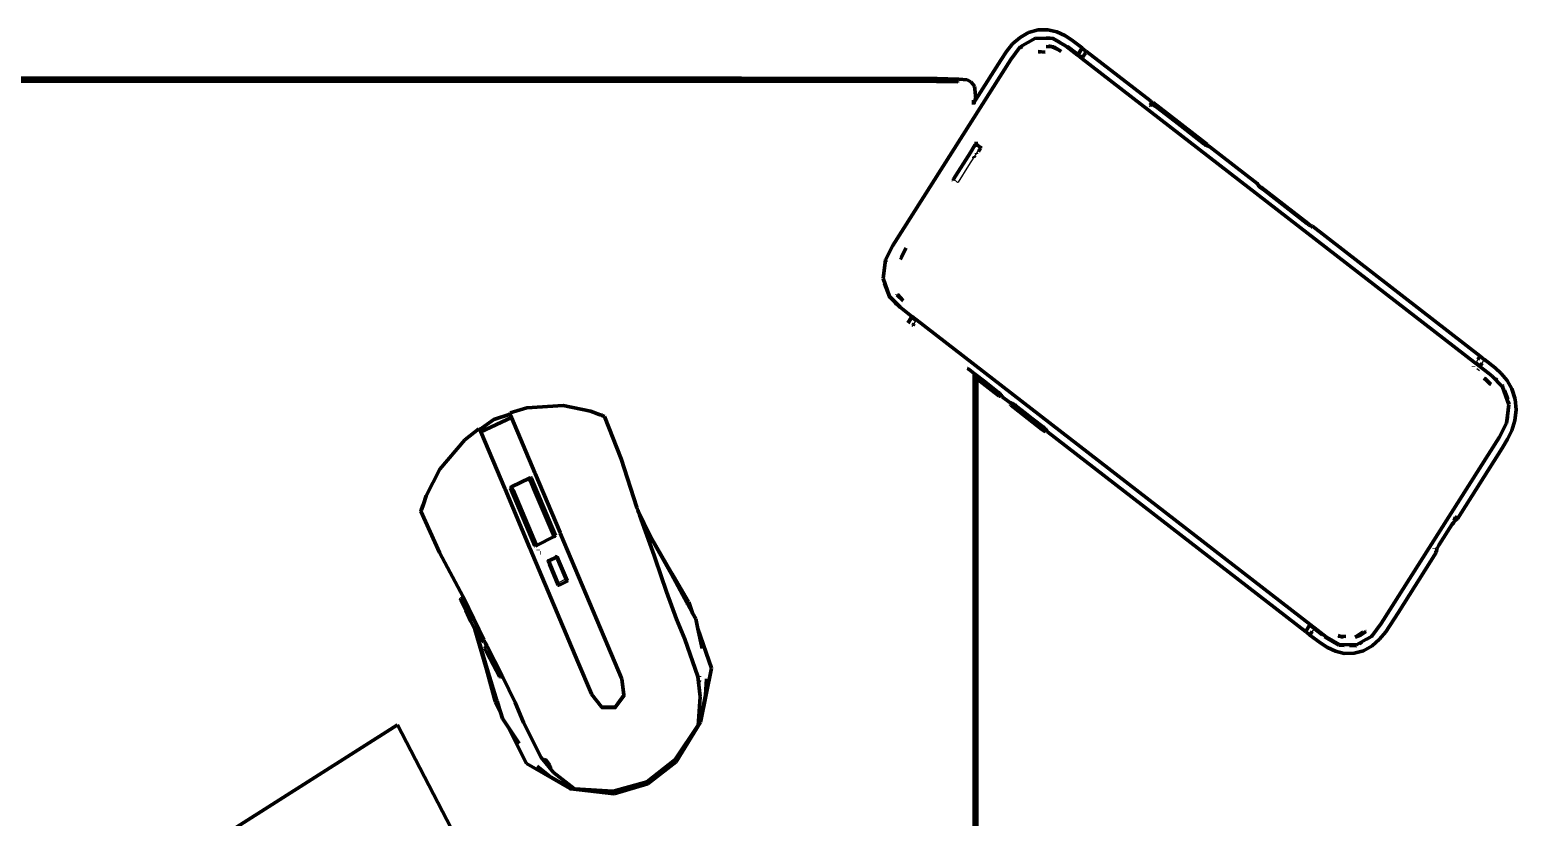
# Model space of a CAD drawing. Header units: millimetres. Extents: x 4307 to 31003, y 2809 to 20009.
# Drawn here: x 15437.6 to 15752.7, y 8687.3 to 8854.4 of the extents above; entities that cross this region are included whole.
import ezdxf

# ---------------------------------------------------------------- set-up
doc = ezdxf.new("R2010")
doc.units = ezdxf.units.MM
doc.layers.add('ProfileEdges', color=7, linetype='Continuous')

msp = doc.modelspace()

# ---------------------------------------------------------------- linework, layer by layer
for p, q in [((15651.43, 8849.52), (15651.86, 8849.47)), ((15675.36, 8838.84), (15675.4, 8838.79)), ((15675.41, 8838.75), (15675.58, 8838.55)), ((15678.03, 8837.04), (15675.52, 8838.98)), ((15681.73, 8834.17), (15686.37, 8830.58)), ((15633.35, 8822.72), (15637.73, 8829.65)), ((15637.73, 8829.69), (15637.86, 8829.85)), ((15637.86, 8829.9), (15637.93, 8829.96)), ((15638.01, 8829.88), (15638.25, 8829.69)), ((15638.25, 8829.69), (15638.36, 8829.61)), ((15687.16, 8829.96), (15687.33, 8829.83)), ((15637.74, 8827.36), (15636.62, 8825.58)), ((15637.87, 8827.56), (15637.74, 8827.36)), ((15638.26, 8828.19), (15637.87, 8827.56)), ((15638.86, 8829.13), (15638.26, 8828.19)), ((15638.86, 8829.22), (15638.86, 8829.13)), ((15636.62, 8825.58), (15634.37, 8822.04)), ((15633.4, 8822.7), (15633.35, 8822.72)), ((15633.46, 8822.67), (15633.4, 8822.7)), ((15633.46, 8822.67), (15634.29, 8822.01)), ((15634.37, 8822.04), (15634.29, 8822.01)), ((15622.3, 8806.19), (15623.32, 8808.13)), ((15622.27, 8806.06), (15622.3, 8806.19)), ((15624.68, 8791.48), (15624.79, 8791.66)), ((15625.08, 8792.11), (15625.46, 8792.72)), ((15745.04, 8785.18), (15745, 8785.12)), ((15744.56, 8784.42), (15744.17, 8783.82)), ((15745.5, 8783.7), (15745.78, 8784.15)), ((15637.81, 8780.9), (15637.78, 8780.91)), ((15637.94, 8780.79), (15637.81, 8780.9)), ((15638.05, 8780.7), (15637.94, 8780.79)), ((15638.36, 8780.47), (15638.15, 8780.63)), ((15639.58, 8779.52), (15638.36, 8780.47)), ((15639.58, 8779.52), (15643.28, 8776.65)), ((15539.47, 8773.05), (15539.45, 8773.13)), ((15563.2, 8716.81), (15539.49, 8773.06)), ((15550.72, 8774.65), (15556.48, 8773.45)), ((15558.05, 8772.85), (15556.48, 8773.45)), ((15559.15, 8772.45), (15558.05, 8772.85)), ((15645.48, 8774.95), (15646.45, 8774.2)), ((15645.69, 8775.29), (15645.64, 8775.29)), ((15645.77, 8775.24), (15645.69, 8775.29)), ((15645.97, 8775.15), (15646.1, 8775.11)), ((15532.82, 8769.71), (15532.87, 8769.64)), ((15553.67, 8720.23), (15532.84, 8769.63)), ((15559.21, 8772.41), (15559.15, 8772.45)), ((15559.36, 8772.35), (15559.21, 8772.41)), ((15562.89, 8763.44), (15559.36, 8772.35)), ((15649.21, 8772.07), (15652.91, 8769.2)), ((15653.1, 8769.57), (15652.87, 8769.88)), ((15524.52, 8761.13), (15521.65, 8755.49)), ((15539.51, 8757.4), (15539.46, 8757.26)), ((15539.7, 8757.54), (15539.51, 8757.4)), ((15539.51, 8757.4), (15539.54, 8757.33)), ((15543.46, 8759.4), (15539.7, 8757.54)), ((15543.7, 8759.47), (15543.46, 8759.4)), ((15543.84, 8759.42), (15543.7, 8759.47)), ((15521.06, 8753.77), (15521.65, 8755.49)), ((15520.56, 8752.34), (15520.6, 8752.53)), ((15520.56, 8752.34), (15521.36, 8750.54)), ((15521.36, 8750.54), (15521.67, 8749.88)), ((15566.67, 8752.04), (15569.23, 8746.83)), ((15521.67, 8749.88), (15524.47, 8743.62)), ((15568.29, 8748.29), (15567.23, 8750.48)), ((15544.77, 8744.84), (15544.68, 8744.88)), ((15548.75, 8746.84), (15548.6, 8746.76)), ((15548.98, 8746.96), (15548.75, 8746.84)), ((15548.96, 8747.01), (15548.98, 8746.96)), ((15529.48, 8734.11), (15524.47, 8743.62)), ((15547.55, 8741.78), (15547.57, 8741.73)), ((15547.73, 8741.61), (15549.23, 8742.4)), ((15547.92, 8741.15), (15547.73, 8741.61)), ((15549.65, 8737.06), (15547.92, 8741.15)), ((15549.23, 8742.4), (15549.41, 8742.02)), ((15549.27, 8742.6), (15549.25, 8742.65)), ((15549.43, 8741.93), (15549.41, 8742.02)), ((15551.17, 8737.84), (15549.43, 8741.93)), ((15573.81, 8738.77), (15573.68, 8738.97)), ((15549.65, 8737.06), (15549.68, 8736.98)), ((15549.68, 8737.05), (15549.65, 8737.06)), ((15551.17, 8737.84), (15549.68, 8737.05)), ((15549.72, 8736.88), (15549.8, 8736.7)), ((15549.76, 8736.53), (15549.74, 8736.57)), ((15549.8, 8736.7), (15551.31, 8737.46)), ((15551.32, 8737.49), (15551.17, 8737.84)), ((15551.31, 8737.46), (15551.32, 8737.49)), ((15551.51, 8737.55), (15551.44, 8737.45)), ((15551.44, 8737.45), (15551.46, 8737.41)), ((15528.95, 8733.61), (15529.53, 8733.92)), ((15528.97, 8733.58), (15529.53, 8733.92)), ((15528.97, 8733.58), (15529.01, 8733.49)), ((15529.01, 8733.49), (15530.07, 8731.32)), ((15529.53, 8733.92), (15529.56, 8733.93)), ((15529.53, 8733.92), (15529.58, 8733.9)), ((15577.16, 8732.96), (15576.89, 8732.86)), ((15576.91, 8732.83), (15577.16, 8732.96)), ((15577.16, 8732.96), (15576.92, 8732.8)), ((15577.2, 8732.97), (15577.16, 8732.96)), ((15577.23, 8732.95), (15577.16, 8732.96)), ((15577.29, 8732.98), (15577.23, 8732.95)), ((15531.14, 8729.08), (15530.07, 8731.32)), ((15531.14, 8729.08), (15531.21, 8728.95)), ((15531.21, 8728.95), (15531.24, 8728.88)), ((15531.24, 8728.88), (15531.72, 8727.9)), ((15531.37, 8729.04), (15531.31, 8729.21)), ((15531.42, 8729.48), (15531.55, 8729.13)), ((15531.84, 8727.54), (15531.93, 8727.46)), ((15531.93, 8727.46), (15531.98, 8727.29)), ((15531.98, 8727.29), (15532.22, 8726.86)), ((15532.35, 8726.59), (15532.23, 8726.83)), ((15532.37, 8726.53), (15532.35, 8726.59)), ((15532.37, 8726.53), (15533.3, 8724.67)), ((15709.84, 8727.37), (15709.45, 8726.76)), ((15533.87, 8724.96), (15533.3, 8724.67)), ((15533.3, 8724.67), (15533.32, 8724.63)), ((15533.89, 8724.92), (15533.32, 8724.63)), ((15534.53, 8723.64), (15534.09, 8723.24)), ((15534.09, 8723.24), (15534.59, 8722.25)), ((15534.53, 8723.64), (15534.86, 8722.39)), ((15534.59, 8722.25), (15535.51, 8720.52)), ((15534.51, 8719.2), (15534.61, 8718.86)), ((15535.51, 8720.52), (15536.41, 8718.83)), ((15536.11, 8719.61), (15535.7, 8720.88)), ((15556.13, 8714.45), (15553.67, 8720.23)), ((15534.47, 8718.75), (15534.53, 8718.51)), ((15536.43, 8718.79), (15536.41, 8718.83)), ((15537.3, 8717.15), (15536.43, 8718.79)), ((15537.3, 8717.15), (15537.76, 8717.39)), ((15537.74, 8717.43), (15537.34, 8717.23)), ((15537.8, 8717.32), (15537.34, 8717.07)), ((15563.63, 8713.24), (15563.14, 8716.78)), ((15563.82, 8713.02), (15563.2, 8716.81)), ((15579.77, 8716.34), (15579.7, 8715.99)), ((15556.13, 8714.45), (15556.56, 8713.38)), ((15556.56, 8713.38), (15558.78, 8710.42)), ((15557.32, 8712.52), (15556.61, 8713.41)), ((15561.79, 8710.57), (15563.67, 8713.12)), ((15561.86, 8710.39), (15563.82, 8713.02)), ((15563.6, 8713.2), (15563.55, 8713.25)), ((15563.63, 8713.24), (15563.6, 8713.2)), ((15563.67, 8713.12), (15563.6, 8713.2)), ((15579.78, 8708.35), (15580.75, 8713.2)), ((15536.28, 8711.9), (15536.64, 8712.11)), ((15536.37, 8711.9), (15536.66, 8712.06)), ((15536.66, 8712.03), (15536.37, 8711.87)), ((15536.66, 8712.03), (15536.37, 8711.9)), ((15558.78, 8710.42), (15561.86, 8710.39)), ((15558.8, 8710.8), (15558.8, 8710.72)), ((15561.75, 8710.66), (15558.8, 8710.72)), ((15558.8, 8710.72), (15558.81, 8710.62)), ((15558.81, 8710.62), (15561.79, 8710.57)), ((15561.75, 8710.66), (15561.72, 8710.73)), ((15562.73, 8712), (15561.75, 8710.66)), ((15561.79, 8710.57), (15561.75, 8710.66)), ((15579.74, 8707.69), (15579.86, 8707.81)), ((15547.96, 8697.98), (15546.69, 8699.86)), ((15546.82, 8699.82), (15548.22, 8698.08)), ((15548.08, 8698.51), (15547.1, 8699.74)), ((15547.83, 8698.05), (15547.6, 8698.2)), ((15547.96, 8697.98), (15547.83, 8698.05)), ((15548.53, 8697.14), (15547.96, 8697.98)), ((15548.33, 8697.75), (15547.96, 8697.98)), ((15574.38, 8699.64), (15568.43, 8694.82)), ((15551.53, 8694.02), (15551.77, 8693.89)), ((15568.43, 8694.82), (15561.26, 8692.87)), ((15552.25, 8693.5), (15552.08, 8693.48))]:
    msp.add_line(p, q)
at = {"layer": 'ProfileEdges', "lineweight": 211}
for p, q in [((15644.65, 8849.79), (15645.94, 8851.38)), ((15645.94, 8851.38), (15647.51, 8852.78)), ((15647.51, 8852.78), (15649.33, 8853.84)), ((15647.57, 8850.74), (15650.78, 8852.61)), ((15651.37, 8854.37), (15649.33, 8853.84)), ((15654.44, 8852.53), (15650.78, 8852.61)), ((15651.37, 8854.37), (15653.43, 8854.4)), ((15653.88, 8852.59), (15653.06, 8852.63)), ((15653.43, 8854.4), (15655.32, 8853.94)), ((15657.18, 8850.96), (15654.44, 8852.53)), ((15654.63, 8852.56), (15654.5, 8852.57)), ((15656.08, 8851.72), (15654.63, 8852.56)), ((15655.32, 8853.94), (15656.98, 8853.14)), ((15656.98, 8853.14), (15658.4, 8852.25)), ((15658.4, 8852.25), (15660.66, 8850.53)), ((15643.42, 8847.95), (15644.65, 8849.79)), ((15645.55, 8848.09), (15647.57, 8850.74)), ((15647.72, 8850.7), (15647.61, 8850.55)), ((15647.93, 8850.82), (15647.72, 8850.7)), ((15652.81, 8849.61), (15651.36, 8849.79)), ((15654.33, 8850.76), (15653.07, 8850.82)), ((15654.11, 8850.85), (15653.52, 8850.97)), ((15654.33, 8850.76), (15654.11, 8850.85)), ((15655.47, 8850.24), (15654.33, 8850.76)), ((15654.68, 8850.74), (15654.33, 8850.76)), ((15654.68, 8850.74), (15655.47, 8850.24)), ((15655.47, 8850.24), (15656.14, 8849.82)), ((15655.47, 8850.24), (15656.25, 8849.81)), ((15659.7, 8849.01), (15657.18, 8850.96)), ((15659.6, 8849.25), (15657.55, 8850.83)), ((15659.7, 8849.01), (15659.77, 8849.12)), ((15659.7, 8849.01), (15659.74, 8848.97)), ((15659.82, 8849.09), (15659.74, 8848.97)), ((15659.74, 8848.97), (15660.63, 8848.28)), ((15660.66, 8850.53), (15659.77, 8849.12)), ((15659.82, 8849.09), (15659.77, 8849.12)), ((15659.82, 8849.09), (15660.71, 8850.5)), ((15660.25, 8848.76), (15659.82, 8849.09)), ((15660.71, 8848.4), (15660.25, 8848.76)), ((15660.63, 8848.28), (15660.71, 8848.4)), ((15743.81, 8783.85), (15660.63, 8848.28)), ((15660.66, 8850.53), (15660.71, 8850.5)), ((15660.71, 8850.5), (15661.56, 8849.75)), ((15660.71, 8848.4), (15660.73, 8848.44)), ((15660.76, 8848.48), (15660.73, 8848.44)), ((15660.86, 8848.65), (15660.76, 8848.48)), ((15660.86, 8848.65), (15660.92, 8848.73)), ((15660.92, 8848.73), (15661.33, 8849.39)), ((15661.37, 8849.45), (15661.33, 8849.39)), ((15661.56, 8849.75), (15661.37, 8849.45)), ((15661.56, 8849.75), (15661.6, 8849.81)), ((15661.6, 8849.81), (15675.16, 8839.3)), ((15645.55, 8848.09), (15620.56, 8808.6)), ((15638.17, 8839.62), (15643.42, 8847.95)), ((15588.46, 8844.14), (15121.7, 8844.13)), ((15606.81, 8843.51), (15121.77, 8843.51)), ((15140.14, 8843.91), (15588.44, 8843.91)), ((15588.44, 8843.8), (15588.43, 8843.67)), ((15588.43, 8843.67), (15606.83, 8843.65)), ((15588.44, 8843.8), (15588.44, 8843.91)), ((15606.84, 8843.78), (15588.44, 8843.8)), ((15588.46, 8844.14), (15621.15, 8844.07)), ((15621.07, 8843.48), (15606.81, 8843.51)), ((15606.83, 8843.65), (15621.09, 8843.62)), ((15621.1, 8843.74), (15606.84, 8843.78)), ((15629.79, 8843.42), (15621.07, 8843.48)), ((15621.09, 8843.62), (15621.1, 8843.74)), ((15629.81, 8843.56), (15621.09, 8843.62)), ((15621.15, 8844.07), (15629.91, 8844.02)), ((15634.34, 8843.33), (15629.79, 8843.42)), ((15634.38, 8843.47), (15629.81, 8843.56)), ((15634.51, 8843.92), (15629.91, 8844.02)), ((15634.34, 8843.33), (15634.38, 8843.47)), ((15634.51, 8843.92), (15636.31, 8843.74)), ((15636.31, 8843.74), (15637.09, 8843.37)), ((15637.09, 8843.37), (15637.66, 8842.73)), ((15637.86, 8842.33), (15637.66, 8842.73)), ((15637.96, 8841.86), (15637.86, 8842.33)), ((15637.63, 8839.44), (15637.76, 8839.48)), ((15637.63, 8839.44), (15637.64, 8838.82)), ((15637.64, 8838.82), (15637.76, 8838.99)), ((15637.64, 8838.82), (15637.64, 8838.56)), ((15637.76, 8839.02), (15638.17, 8839.62)), ((15637.76, 8839.02), (15637.76, 8839.48)), ((15637.76, 8838.99), (15637.76, 8839.02)), ((15637.76, 8838.99), (15637.77, 8838.76)), ((15637.96, 8841.86), (15638.17, 8839.62)), ((15675.13, 8838.47), (15675.36, 8838.84)), ((15675.16, 8839.3), (15675.3, 8839.07)), ((15675.17, 8838.38), (15675.41, 8838.75)), ((15675.3, 8839.07), (15675.36, 8838.84)), ((15675.44, 8838.9), (15675.3, 8839.07)), ((15675.4, 8838.79), (15675.46, 8838.88)), ((15675.4, 8838.79), (15675.41, 8838.75)), ((15675.46, 8838.88), (15675.44, 8838.9)), ((15675.46, 8838.88), (15675.52, 8838.98)), ((15675.58, 8838.7), (15675.46, 8838.88)), ((15675.52, 8838.98), (15675.73, 8838.94)), ((15676.66, 8838.22), (15675.73, 8838.94)), ((15675.1, 8838.33), (15675.17, 8838.38)), ((15675.17, 8838.38), (15675.13, 8838.47)), ((15675.17, 8838.38), (15675.28, 8838.26)), ((15675.68, 8838.62), (15675.58, 8838.7)), ((15675.68, 8838.62), (15675.89, 8838.43)), ((15675.89, 8838.43), (15676.04, 8838.29)), ((15676.35, 8838.06), (15676.04, 8838.29)), ((15676.35, 8838.06), (15680.96, 8834.49)), ((15676.66, 8838.22), (15686.71, 8830.47)), ((15681.73, 8834.17), (15678.03, 8837.04)), ((15681.61, 8833.98), (15680.96, 8834.49)), ((15681.61, 8833.98), (15681.58, 8833.94)), ((15681.73, 8834.17), (15681.61, 8833.98)), ((15686.57, 8830.15), (15681.61, 8833.98)), ((15636.99, 8828.35), (15637.73, 8829.53)), ((15637.73, 8829.53), (15637.86, 8829.74)), ((15637.73, 8829.65), (15637.73, 8829.69)), ((15637.73, 8829.53), (15637.73, 8829.65)), ((15637.86, 8829.85), (15637.86, 8829.9)), ((15637.86, 8829.74), (15637.86, 8829.85)), ((15637.86, 8829.74), (15637.94, 8829.85)), ((15638.01, 8829.88), (15637.94, 8829.85)), ((15638.09, 8830.08), (15638.01, 8829.88)), ((15638.23, 8830.11), (15638.09, 8830.08)), ((15638.23, 8830.11), (15638.24, 8830.24)), ((15638.23, 8830.11), (15639.11, 8829.43)), ((15638.25, 8829.69), (15638.23, 8830.11)), ((15638.24, 8830.34), (15638.24, 8830.6)), ((15639.28, 8829.3), (15639.11, 8829.43)), ((15639.11, 8829.43), (15639.14, 8829.27)), ((15687.16, 8829.96), (15686.37, 8830.58)), ((15686.6, 8830), (15686.57, 8830.15)), ((15687.08, 8829.83), (15686.57, 8830.15)), ((15687.08, 8829.83), (15686.6, 8830)), ((15686.71, 8830.47), (15687.23, 8830.03)), ((15687.29, 8829.75), (15687.08, 8829.83)), ((15687.33, 8829.83), (15687.23, 8830.03)), ((15687.33, 8829.83), (15687.29, 8829.75)), ((15687.37, 8829.72), (15687.29, 8829.75)), ((15687.72, 8829.57), (15687.37, 8829.72)), ((15687.72, 8829.57), (15697.77, 8821.79)), ((15636.99, 8828.35), (15633.4, 8822.7)), ((15637.74, 8827.26), (15637.74, 8827.36)), ((15637.87, 8827.46), (15637.87, 8827.56)), ((15638.26, 8828.08), (15638.26, 8828.19)), ((15638.69, 8828.57), (15639.14, 8829.27)), ((15633.36, 8822.61), (15633.3, 8822.51)), ((15633.3, 8822.51), (15633.32, 8822.36)), ((15633.32, 8822.36), (15633.36, 8822.33)), ((15633.4, 8822.7), (15633.38, 8822.64)), ((15697.77, 8821.79), (15697.68, 8821.66)), ((15697.83, 8821.69), (15697.75, 8821.58)), ((15697.83, 8821.69), (15697.77, 8821.79)), ((15697.83, 8821.69), (15697.86, 8821.59)), ((15698.02, 8821.48), (15697.83, 8821.69)), ((15697.89, 8821.55), (15697.86, 8821.59)), ((15698.05, 8821.38), (15697.89, 8821.55)), ((15697.95, 8821.42), (15697.89, 8821.55)), ((15698.05, 8821.38), (15697.95, 8821.42)), ((15698.05, 8821.38), (15698.02, 8821.48)), ((15698.05, 8821.38), (15698.14, 8821.32)), ((15698.14, 8821.32), (15698.22, 8821.21)), ((15698.22, 8821.21), (15698.61, 8821.02)), ((15698.29, 8821.11), (15698.22, 8821.21)), ((15698.29, 8821.11), (15698.57, 8820.85)), ((15698.29, 8821.11), (15698.84, 8820.73)), ((15698.6, 8820.83), (15698.57, 8820.85)), ((15698.6, 8820.83), (15698.65, 8820.78)), ((15708.56, 8813.31), (15698.61, 8821.02)), ((15698.65, 8820.78), (15699.23, 8820.34)), ((15699.23, 8820.34), (15708.33, 8813.28)), ((15708.6, 8813.18), (15708.23, 8813.46)), ((15708.46, 8813.2), (15708.33, 8813.28)), ((15708.46, 8813.2), (15708.63, 8813.09)), ((15708.56, 8813.31), (15709.11, 8812.88)), ((15708.74, 8813.01), (15708.63, 8813.09)), ((15709.11, 8812.88), (15708.74, 8813.01)), ((15709.02, 8812.84), (15709.05, 8812.82)), ((15709.05, 8812.82), (15709.09, 8812.8)), ((15709.11, 8812.88), (15709.14, 8812.86)), ((15709.29, 8812.73), (15709.14, 8812.86)), ((15709.15, 8812.76), (15709.29, 8812.73)), ((15709.25, 8812.5), (15709.26, 8812.52)), ((15709.29, 8812.73), (15709.39, 8812.71)), ((15709.34, 8812.64), (15709.39, 8812.71)), ((15709.39, 8812.71), (15709.49, 8812.71)), ((15709.49, 8812.71), (15709.42, 8812.59)), ((15745.04, 8785.18), (15709.49, 8812.71)), ((15618.99, 8805.59), (15620.56, 8808.6)), ((15623.4, 8808.07), (15622.2, 8805.68)), ((15623.3, 8808.15), (15622.3, 8806.19)), ((15618.51, 8801.62), (15618.99, 8805.59)), ((15619.08, 8805.44), (15619.04, 8805.21)), ((15619.17, 8805.61), (15619.08, 8805.44)), ((15619.82, 8797.84), (15618.51, 8801.62)), ((15618.76, 8800.6), (15619.82, 8797.84)), ((15619.82, 8797.84), (15622.1, 8795.53)), ((15619.82, 8797.84), (15619.86, 8797.63)), ((15621.42, 8798.24), (15621.43, 8798.2)), ((15621.43, 8798.2), (15622.75, 8796.88)), ((15622.14, 8797.58), (15621.56, 8798.28)), ((15619.86, 8797.63), (15619.95, 8797.53)), ((15621.01, 8796.47), (15621.33, 8796.14)), ((15622.1, 8795.53), (15624.61, 8793.58)), ((15622.68, 8797.07), (15622.14, 8797.58)), ((15623.74, 8792.2), (15624.53, 8793.45)), ((15624.57, 8793.41), (15623.79, 8792.17)), ((15624.31, 8793.63), (15624.53, 8793.45)), ((15624.53, 8793.45), (15624.61, 8793.58)), ((15624.53, 8793.45), (15624.57, 8793.41)), ((15624.66, 8793.55), (15624.57, 8793.41)), ((15624.57, 8793.41), (15625.01, 8793.09)), ((15624.61, 8793.58), (15624.66, 8793.55)), ((15624.66, 8793.55), (15625.54, 8792.85)), ((15624.87, 8791.79), (15624.79, 8791.66)), ((15624.98, 8791.96), (15624.87, 8791.79)), ((15624.98, 8791.96), (15625.08, 8792.11)), ((15625.01, 8793.09), (15625.46, 8792.72)), ((15625.54, 8792.85), (15625.46, 8792.72)), ((15708.98, 8728.22), (15625.54, 8792.85)), ((15745.94, 8784.4), (15745.04, 8785.18)), ((15636.38, 8782.52), (15636.3, 8782.55)), ((15636.38, 8782.52), (15636.7, 8782.31)), ((15637.81, 8781.45), (15636.7, 8782.31)), ((15743.6, 8782.91), (15743.64, 8782.97)), ((15743.81, 8783.85), (15744.07, 8783.65)), ((15744.07, 8783.65), (15744.15, 8783.77)), ((15744.07, 8783.65), (15745.01, 8782.93)), ((15744.15, 8783.77), (15744.17, 8783.82)), ((15744.72, 8783.33), (15744.15, 8783.77)), ((15744.68, 8782.41), (15744.54, 8782.19)), ((15745, 8785.12), (15744.56, 8784.42)), ((15745.08, 8783.05), (15744.72, 8783.33)), ((15745.08, 8783.05), (15745.01, 8782.93)), ((15745.01, 8782.93), (15746.79, 8781.55)), ((15745.08, 8783.05), (15745.5, 8783.7)), ((15745.78, 8784.15), (15745.94, 8784.4)), ((15745.97, 8784.45), (15745.94, 8784.4)), ((15748.25, 8782.65), (15745.97, 8784.45)), ((15749.49, 8781.49), (15748.25, 8782.65)), ((15637.78, 8780.91), (15637.81, 8781.45)), ((15637.78, 8780.76), (15637.78, 8780.91)), ((15637.81, 8780.9), (15637.78, 8780.76)), ((15637.78, 8780.76), (15637.81, 8780.37)), ((15637.78, 8780.76), (15637.94, 8780.64)), ((15637.79, 8530.54), (15637.81, 8780.37)), ((15638.05, 8781.25), (15637.81, 8781.45)), ((15637.92, 8530.52), (15637.94, 8780.64)), ((15637.94, 8780.64), (15637.94, 8780.79)), ((15638.05, 8780.55), (15637.94, 8780.64)), ((15638.05, 8781.25), (15638.05, 8780.7)), ((15639.81, 8779.89), (15638.05, 8781.25)), ((15638.05, 8780.7), (15638.05, 8780.55)), ((15638.05, 8780.55), (15638.05, 8780.4)), ((15638.05, 8780.4), (15638.15, 8780.41)), ((15638.05, 8554.13), (15638.05, 8780.4)), ((15638.28, 8780.38), (15638.15, 8780.48)), ((15638.15, 8780.41), (15638.15, 8554.12)), ((15638.36, 8780.47), (15638.33, 8780.34)), ((15638.36, 8780.32), (15638.33, 8780.34)), ((15638.35, 8530.46), (15638.36, 8780.32)), ((15642.15, 8777.41), (15638.36, 8780.32)), ((15639.81, 8779.89), (15639.58, 8779.52)), ((15642.94, 8777.43), (15639.81, 8779.89)), ((15746.45, 8779.95), (15745.83, 8780.46)), ((15745.98, 8780.51), (15747.26, 8779.19)), ((15747.26, 8779.19), (15746.45, 8779.95)), ((15746.79, 8781.55), (15747.52, 8780.98)), ((15747.26, 8779.19), (15747.37, 8779.13)), ((15749.8, 8778.67), (15747.52, 8780.98)), ((15748.58, 8780.09), (15748.33, 8780.34)), ((15749.49, 8781.49), (15750.74, 8780.03)), ((15749.87, 8778.79), (15749.71, 8778.95)), ((15751.78, 8778.22), (15750.74, 8780.03)), ((15643.07, 8776.69), (15642.15, 8777.41)), ((15642.94, 8777.43), (15643.07, 8777.3)), ((15643.07, 8777.3), (15643.44, 8776.89)), ((15643.31, 8777.15), (15643.07, 8777.3)), ((15643.28, 8776.65), (15643.07, 8776.69)), ((15643.28, 8776.65), (15643.44, 8776.89)), ((15643.31, 8777.15), (15643.47, 8776.93)), ((15643.44, 8776.89), (15643.47, 8776.93)), ((15643.44, 8776.89), (15643.47, 8776.86)), ((15643.47, 8776.93), (15643.52, 8777.02)), ((15643.58, 8776.77), (15643.47, 8776.86)), ((15643.58, 8776.77), (15643.52, 8777.02)), ((15643.64, 8776.72), (15643.58, 8776.77)), ((15643.72, 8776.55), (15643.64, 8776.72)), ((15643.72, 8776.55), (15645.34, 8775.34)), ((15749.8, 8778.67), (15751.11, 8774.89)), ((15749.92, 8778.66), (15749.87, 8778.79)), ((15750.88, 8776.04), (15750.22, 8777.84)), ((15751.78, 8778.22), (15752.46, 8776.07)), ((15752.46, 8776.07), (15752.7, 8773.77)), ((15536, 8771.74), (15539.41, 8772.87)), ((15539.45, 8773.13), (15539.37, 8772.97)), ((15539.37, 8772.97), (15539.41, 8772.87)), ((15539.41, 8772.87), (15539.41, 8772.8)), ((15539.41, 8772.8), (15539.71, 8772.18)), ((15542.95, 8774.17), (15539.45, 8773.13)), ((15550.69, 8774.72), (15542.95, 8774.17)), ((15550.69, 8774.72), (15556.45, 8773.52)), ((15556.45, 8773.52), (15558.54, 8772.74)), ((15558.54, 8772.74), (15558.05, 8772.85)), ((15558.93, 8772.64), (15558.54, 8772.74)), ((15558.54, 8772.74), (15559.04, 8772.55)), ((15558.99, 8772.63), (15558.93, 8772.64)), ((15559.04, 8772.55), (15558.99, 8772.63)), ((15645.64, 8775.29), (15645.34, 8775.34)), ((15645.63, 8775.19), (15645.34, 8775.34)), ((15645.63, 8775.19), (15645.48, 8774.95)), ((15645.48, 8774.95), (15645.58, 8774.75)), ((15645.58, 8774.75), (15646.21, 8774.24)), ((15645.69, 8775.29), (15645.63, 8775.19)), ((15646.4, 8774.8), (15645.63, 8775.19)), ((15645.63, 8775.19), (15646, 8775.06)), ((15645.64, 8775.29), (15645.65, 8775.32)), ((15645.7, 8775.38), (15645.73, 8775.44)), ((15645.76, 8775.41), (15645.73, 8775.36)), ((15646.4, 8774.8), (15646, 8775.06)), ((15646.21, 8774.24), (15652.15, 8769.63)), ((15646.64, 8774.6), (15646.4, 8774.8)), ((15649.21, 8772.07), (15646.45, 8774.2)), ((15648.73, 8772.99), (15646.64, 8774.6)), ((15649.44, 8772.44), (15648.73, 8772.99)), ((15750.82, 8772.5), (15751.11, 8774.89)), ((15751.25, 8775.02), (15751.08, 8775.5)), ((15752.42, 8771.52), (15752.7, 8773.77)), ((15529.85, 8767.41), (15532.82, 8769.71)), ((15532.98, 8769.67), (15532.82, 8769.71)), ((15533.02, 8769.57), (15532.98, 8769.67)), ((15533.02, 8769.57), (15536, 8771.74)), ((15533.08, 8769.53), (15533.02, 8769.57)), ((15533.21, 8769.12), (15533.08, 8769.53)), ((15539.71, 8772.18), (15533.21, 8769.12)), ((15539.71, 8772.18), (15544.67, 8760.4)), ((15559.04, 8772.55), (15559.11, 8772.52)), ((15559.11, 8772.52), (15559.46, 8772.39)), ((15559.15, 8772.45), (15559.11, 8772.52)), ((15559.15, 8772.45), (15559.2, 8772.44)), ((15559.21, 8772.41), (15559.2, 8772.44)), ((15559.46, 8772.39), (15562.98, 8763.38)), ((15649.21, 8772.07), (15649.44, 8772.44)), ((15650.15, 8771.89), (15649.44, 8772.44)), ((15652.46, 8770.09), (15650.15, 8771.89)), ((15652.7, 8769.23), (15652.15, 8769.63)), ((15652.55, 8770.04), (15652.46, 8770.09)), ((15652.55, 8770.04), (15653.08, 8769.45)), ((15653.08, 8769.45), (15652.91, 8769.2)), ((15653.15, 8769.48), (15653.08, 8769.45)), ((15653.2, 8769.32), (15653.08, 8769.45)), ((15653.1, 8769.57), (15653.12, 8769.52)), ((15653.12, 8769.52), (15653.2, 8769.63)), ((15653.15, 8769.48), (15653.12, 8769.52)), ((15653.2, 8769.32), (15653.15, 8769.48)), ((15653.2, 8769.63), (15653.25, 8769.63)), ((15750.63, 8770.92), (15749.06, 8767.91)), ((15750.63, 8770.95), (15750.65, 8770.98)), ((15750.63, 8770.92), (15750.65, 8770.98)), ((15750.63, 8770.92), (15750.63, 8770.95)), ((15750.65, 8770.98), (15750.82, 8772.5)), ((15750.65, 8770.98), (15750.84, 8772.3)), ((15751.78, 8769.4), (15752.42, 8771.52)), ((15524.5, 8761.21), (15529.85, 8767.41)), ((15538.28, 8757.11), (15533.21, 8769.12)), ((15652.7, 8769.23), (15652.91, 8769.2)), ((15653.2, 8769.32), (15653.34, 8769.09)), ((15653.34, 8769.09), (15708.04, 8726.73)), ((15724.07, 8728.43), (15749.06, 8767.91)), ((15750.86, 8767.52), (15749.73, 8765.61)), ((15751.78, 8769.4), (15750.86, 8767.52)), ((15562.98, 8763.38), (15566.3, 8753.04)), ((15749.73, 8765.61), (15740.27, 8750.68)), ((15521.63, 8755.56), (15524.5, 8761.21)), ((15544.72, 8760.25), (15544.67, 8760.4)), ((15544.72, 8760.25), (15550.02, 8747.73)), ((15538.28, 8757.11), (15538.36, 8756.96)), ((15543.62, 8744.43), (15538.36, 8756.96)), ((15539.46, 8757.26), (15539.49, 8757.18)), ((15539.49, 8757.18), (15539.54, 8757.33)), ((15544.66, 8744.93), (15539.49, 8757.18)), ((15539.54, 8757.33), (15539.75, 8757.43)), ((15539.75, 8757.43), (15539.7, 8757.54)), ((15543.5, 8759.28), (15539.75, 8757.43)), ((15539.95, 8757.19), (15539.75, 8757.43)), ((15540.05, 8756.73), (15539.75, 8757.43)), ((15543.51, 8759.03), (15543.15, 8758.78)), ((15543.5, 8759.28), (15543.46, 8759.4)), ((15543.5, 8759.28), (15543.74, 8759.4)), ((15543.5, 8759.28), (15543.51, 8759.03)), ((15544.55, 8756.81), (15543.5, 8759.28)), ((15543.74, 8759.4), (15543.87, 8759.35)), ((15543.84, 8759.42), (15543.87, 8759.35)), ((15549.03, 8747.1), (15543.87, 8759.35)), ((15544.55, 8756.81), (15544.47, 8756.76)), ((15548.73, 8746.9), (15544.55, 8756.81)), ((15520.63, 8752.59), (15521.06, 8753.77)), ((15520.82, 8753.28), (15521.06, 8753.77)), ((15521.06, 8753.77), (15521.63, 8755.56)), ((15540.05, 8756.73), (15540.12, 8756.79)), ((15540.05, 8756.73), (15540.82, 8754.89)), ((15540.82, 8754.89), (15540.9, 8754.92)), ((15544.98, 8745.02), (15540.82, 8754.89)), ((15520.47, 8752.28), (15520.6, 8752.53)), ((15524.45, 8743.5), (15520.47, 8752.28)), ((15520.6, 8752.53), (15520.63, 8752.59)), ((15520.6, 8752.53), (15520.62, 8752.5)), ((15520.64, 8752.89), (15520.61, 8752.83)), ((15520.63, 8752.74), (15520.61, 8752.83)), ((15520.61, 8752.66), (15520.63, 8752.74)), ((15520.61, 8752.66), (15520.63, 8752.59)), ((15520.64, 8752.89), (15520.82, 8753.28)), ((15566.3, 8753.04), (15566.37, 8752.75)), ((15566.37, 8752.75), (15566.51, 8752.48)), ((15566.51, 8752.48), (15569.28, 8746.85)), ((15566.51, 8752.48), (15566.54, 8752.3)), ((15566.54, 8752.3), (15566.67, 8752.04)), ((15566.67, 8752.04), (15566.74, 8751.75)), ((15566.87, 8751.48), (15566.74, 8751.75)), ((15569.15, 8746.74), (15566.87, 8751.48)), ((15566.87, 8751.48), (15567.12, 8750.72)), ((15567.23, 8750.48), (15567.12, 8750.72)), ((15739.83, 8750.61), (15739.35, 8750.79)), ((15739.65, 8751.16), (15740.23, 8750.68)), ((15739.83, 8750.61), (15740.23, 8750.68)), ((15740.23, 8750.68), (15740, 8750.5)), ((15740.27, 8750.68), (15740.23, 8750.68)), ((15550.02, 8747.73), (15550.06, 8747.61)), ((15560.15, 8723.71), (15550.06, 8747.61)), ((15567.23, 8750.48), (15569.98, 8742.9)), ((15736.3, 8745.06), (15739.13, 8749.53)), ((15739.13, 8749.53), (15739.36, 8749.83)), ((15739.36, 8749.83), (15739.62, 8750.17)), ((15740, 8750.5), (15739.62, 8750.17)), ((15543.67, 8744.32), (15543.62, 8744.43)), ((15553.79, 8720.3), (15543.67, 8744.32)), ((15544.68, 8744.88), (15544.66, 8744.93)), ((15544.66, 8744.93), (15544.79, 8744.89)), ((15544.98, 8745.02), (15544.79, 8744.89)), ((15548.73, 8746.9), (15544.98, 8745.02)), ((15544.99, 8744.99), (15544.98, 8745.02)), ((15548.96, 8747.01), (15548.73, 8746.9)), ((15548.75, 8746.84), (15548.73, 8746.9)), ((15549.03, 8747.1), (15548.96, 8747.01)), ((15569.15, 8746.74), (15573.58, 8738.96)), ((15569.28, 8746.85), (15573.75, 8739.01)), ((15735.29, 8744.39), (15735.28, 8744.41)), ((15735.89, 8744.27), (15735.77, 8743.83)), ((15735.89, 8744.27), (15735.93, 8744.33)), ((15735.93, 8744.33), (15736.27, 8745.04)), ((15736.27, 8745.04), (15736.3, 8745.06)), ((15529.48, 8734.11), (15524.45, 8743.5)), ((15545.4, 8744.02), (15545.37, 8744.09)), ((15545.93, 8743.47), (15545.89, 8743.44)), ((15547.35, 8741.71), (15547.54, 8741.75)), ((15547.42, 8741.56), (15547.52, 8741.58)), ((15547.54, 8741.65), (15547.5, 8741.64)), ((15547.5, 8741.64), (15547.52, 8741.58)), ((15547.52, 8741.58), (15547.54, 8741.65)), ((15547.52, 8741.58), (15547.74, 8741.06)), ((15547.54, 8741.75), (15547.57, 8741.73)), ((15547.57, 8741.73), (15547.54, 8741.65)), ((15547.54, 8741.65), (15547.66, 8741.7)), ((15547.57, 8741.73), (15547.66, 8741.78)), ((15547.66, 8741.7), (15547.61, 8741.57)), ((15547.81, 8741.1), (15547.61, 8741.57)), ((15547.65, 8741.02), (15547.74, 8741.06)), ((15547.76, 8741.8), (15547.66, 8741.7)), ((15547.66, 8741.78), (15547.76, 8741.8)), ((15547.76, 8741.8), (15547.68, 8741.98)), ((15547.74, 8741.06), (15547.81, 8741.1)), ((15549.63, 8736.58), (15547.74, 8741.06)), ((15547.76, 8741.8), (15549.14, 8742.54)), ((15549.24, 8742.51), (15547.76, 8741.8)), ((15547.81, 8741.1), (15547.92, 8741.15)), ((15549.69, 8736.63), (15547.81, 8741.1)), ((15549.11, 8742.63), (15549.14, 8742.54)), ((15549.19, 8742.55), (15549.14, 8742.54)), ((15549.27, 8742.6), (15549.19, 8742.55)), ((15549.24, 8742.51), (15549.36, 8742.46)), ((15549.43, 8742.77), (15549.27, 8742.6)), ((15549.3, 8742.59), (15549.27, 8742.6)), ((15549.39, 8742.6), (15549.3, 8742.59)), ((15549.36, 8742.46), (15549.56, 8742)), ((15549.48, 8742.64), (15549.39, 8742.6)), ((15549.39, 8742.6), (15549.62, 8742.03)), ((15549.43, 8741.93), (15549.56, 8742)), ((15549.56, 8742), (15549.62, 8742.03)), ((15551.44, 8737.53), (15549.56, 8742)), ((15549.62, 8742.03), (15549.71, 8742.08)), ((15549.62, 8742.03), (15551.5, 8737.6)), ((15569.98, 8742.9), (15570.2, 8742.24)), ((15570.2, 8742.24), (15572.56, 8735.15)), ((15727.63, 8730.68), (15735.71, 8743.49)), ((15735.52, 8743.63), (15735.61, 8743.56)), ((15735.64, 8743.83), (15735.67, 8743.66)), ((15735.77, 8743.83), (15735.7, 8743.52)), ((15735.7, 8743.52), (15735.71, 8743.49)), ((15573.58, 8738.96), (15576.89, 8732.86)), ((15573.75, 8739.01), (15577.26, 8733.04)), ((15549.63, 8736.58), (15549.74, 8736.57)), ((15549.69, 8736.63), (15549.74, 8736.57)), ((15549.74, 8736.57), (15549.82, 8736.58)), ((15549.82, 8736.58), (15551.39, 8737.39)), ((15551.39, 8737.39), (15551.44, 8737.45)), ((15551.5, 8737.6), (15551.44, 8737.53)), ((15551.44, 8737.45), (15551.44, 8737.53)), ((15551.51, 8737.55), (15551.5, 8737.6)), ((15574.67, 8729.36), (15572.56, 8735.15)), ((15528.95, 8733.61), (15528.89, 8733.51)), ((15528.89, 8733.51), (15528.9, 8733.47)), ((15530, 8731.21), (15528.9, 8733.47)), ((15529.53, 8733.92), (15528.94, 8733.65)), ((15528.95, 8733.61), (15528.94, 8733.65)), ((15529.47, 8734.04), (15529.48, 8734.11)), ((15529.55, 8733.96), (15529.47, 8734.04)), ((15529.55, 8733.96), (15529.53, 8733.92)), ((15529.56, 8733.93), (15529.55, 8733.96)), ((15529.55, 8733.88), (15529.56, 8733.93)), ((15533.87, 8724.96), (15529.55, 8733.88)), ((15576.89, 8732.86), (15576.92, 8732.8)), ((15576.92, 8732.8), (15578.09, 8730.64)), ((15577.26, 8733.04), (15577.2, 8732.97)), ((15577.2, 8732.97), (15577.29, 8732.98)), ((15577.29, 8732.98), (15578.09, 8730.64)), ((15531.13, 8728.85), (15530, 8731.21)), ((15531.13, 8728.85), (15531.94, 8727.21)), ((15531.32, 8729.01), (15531.28, 8729.13)), ((15531.36, 8729.35), (15531.46, 8729.08)), ((15574.67, 8729.36), (15576.47, 8725.12)), ((15578.09, 8730.64), (15578.76, 8729.41)), ((15579.22, 8727.35), (15578.76, 8729.41)), ((15727.63, 8730.68), (15725.03, 8726.71)), ((15531.84, 8727.54), (15531.72, 8727.9)), ((15531.94, 8727.21), (15531.84, 8727.54)), ((15534.41, 8718.71), (15531.94, 8727.21)), ((15531.94, 8727.21), (15532.37, 8726.32)), ((15532.22, 8726.86), (15532.23, 8726.83)), ((15532.23, 8726.83), (15532.37, 8726.32)), ((15532.37, 8726.32), (15534.55, 8718.83)), ((15532.37, 8726.32), (15533.21, 8724.61)), ((15579.22, 8727.35), (15582.09, 8718.98)), ((15580.16, 8723.13), (15579.22, 8727.35)), ((15708.07, 8726.78), (15708.04, 8726.73)), ((15708.07, 8726.78), (15708.9, 8728.09)), ((15708.97, 8726), (15708.07, 8726.78)), ((15708.98, 8728.22), (15708.9, 8728.09)), ((15708.9, 8728.09), (15709.48, 8727.66)), ((15708.97, 8726), (15709.45, 8726.76)), ((15711.28, 8724.25), (15708.97, 8726)), ((15709.92, 8727.5), (15708.98, 8728.22)), ((15709.48, 8727.66), (15709.84, 8727.37)), ((15709.92, 8727.5), (15709.84, 8727.37)), ((15709.9, 8727.34), (15711.55, 8726.07)), ((15709.92, 8727.5), (15712.44, 8725.56)), ((15712.11, 8725.63), (15712.34, 8725.46)), ((15712.34, 8725.46), (15715.09, 8723.86)), ((15712.44, 8725.56), (15715.18, 8723.98)), ((15714.96, 8725.93), (15715.33, 8725.76)), ((15714.97, 8725.77), (15715.33, 8725.76)), ((15715.33, 8725.76), (15715.57, 8725.65)), ((15715.33, 8725.76), (15716.57, 8725.69)), ((15715.57, 8725.65), (15716.1, 8725.54)), ((15718.52, 8725.56), (15720.28, 8726.66)), ((15719.66, 8725.96), (15718.52, 8725.56)), ((15720.83, 8726.75), (15719.66, 8725.96)), ((15720.83, 8726.75), (15720.87, 8726.78)), ((15720.84, 8725.06), (15722, 8725.72)), ((15721.02, 8725.11), (15722, 8725.72)), ((15722, 8725.72), (15722.05, 8725.77)), ((15724.07, 8728.43), (15722.05, 8725.77)), ((15725.03, 8726.71), (15723.74, 8725.12)), ((15533.36, 8724.54), (15533.21, 8724.61)), ((15533.93, 8724.83), (15533.36, 8724.54)), ((15533.89, 8724.92), (15533.87, 8724.96)), ((15533.93, 8724.83), (15533.89, 8724.92)), ((15534.13, 8724.41), (15533.93, 8724.83)), ((15534.03, 8723.35), (15533.99, 8723.2)), ((15533.99, 8723.2), (15534.5, 8722.21)), ((15534.03, 8723.35), (15534.48, 8723.75)), ((15534.45, 8723.79), (15534.13, 8724.41)), ((15534.45, 8723.79), (15534.48, 8723.75)), ((15534.53, 8723.64), (15534.48, 8723.75)), ((15534.5, 8722.21), (15537.2, 8717.12)), ((15534.53, 8723.64), (15537.74, 8717.43)), ((15560.15, 8723.71), (15563.03, 8716.83)), ((15576.47, 8725.12), (15579.23, 8717.2)), ((15712.7, 8723.36), (15711.28, 8724.25)), ((15712.7, 8723.36), (15714.36, 8722.56)), ((15714.36, 8722.56), (15716.25, 8722.1)), ((15715.09, 8723.86), (15716.23, 8723.81)), ((15718.84, 8723.91), (15715.18, 8723.98)), ((15717.38, 8723.76), (15718.77, 8723.71)), ((15718.32, 8722.13), (15720.35, 8722.66)), ((15718.77, 8723.71), (15718.82, 8723.74)), ((15720.84, 8725.06), (15718.84, 8723.91)), ((15719.47, 8724.14), (15719.98, 8724.46)), ((15720.35, 8722.66), (15722.17, 8723.72)), ((15723.74, 8725.12), (15722.17, 8723.72)), ((15556.66, 8713.54), (15553.79, 8720.3)), ((15716.25, 8722.1), (15718.32, 8722.13)), ((15534.41, 8718.71), (15536.28, 8711.9)), ((15534.55, 8718.83), (15536.64, 8712.11)), ((15537.2, 8717.12), (15537.34, 8717.07)), ((15537.34, 8717.07), (15537.82, 8717.31)), ((15537.74, 8717.43), (15537.76, 8717.39)), ((15537.76, 8717.39), (15537.82, 8717.31)), ((15537.82, 8717.31), (15537.84, 8717.24)), ((15540.49, 8711.73), (15537.84, 8717.24)), ((15563.03, 8716.83), (15563.08, 8716.75)), ((15563.08, 8716.75), (15563.55, 8713.25)), ((15579.73, 8712.96), (15579.23, 8717.2)), ((15579.6, 8717.3), (15579.6, 8717.15)), ((15579.86, 8707.81), (15582.09, 8718.98)), ((15581.05, 8716.73), (15580.81, 8713.22)), ((15556.68, 8713.45), (15556.66, 8713.54)), ((15558.8, 8710.8), (15556.68, 8713.45)), ((15563.55, 8713.25), (15561.72, 8710.73)), ((15579.71, 8712.87), (15579.34, 8707.75)), ((15579.71, 8712.87), (15579.76, 8712.9)), ((15579.76, 8712.9), (15579.73, 8712.96)), ((15580.81, 8713.22), (15579.77, 8707.96)), ((15536.28, 8711.9), (15536.37, 8711.9)), ((15536.3, 8711.83), (15536.37, 8711.87)), ((15536.3, 8711.83), (15537.4, 8709.66)), ((15536.37, 8711.87), (15536.37, 8711.9)), ((15536.64, 8712.11), (15536.66, 8712.03)), ((15536.66, 8712.03), (15537.4, 8709.66)), ((15537.4, 8709.66), (15537.83, 8708.3)), ((15540.49, 8711.73), (15542.28, 8707.48)), ((15561.72, 8710.73), (15558.8, 8710.8)), ((15449.99, 8665.29), (15515.54, 8706.96)), ((15573.13, 8596.11), (15515.54, 8706.96)), ((15537.83, 8708.3), (15538.96, 8706.59)), ((15538.96, 8706.59), (15542.91, 8698.77)), ((15538.96, 8706.59), (15541.31, 8703.03)), ((15545.98, 8700.06), (15542.28, 8707.48)), ((15574.38, 8699.64), (15579.27, 8706.89)), ((15574.59, 8699.09), (15579.79, 8707.54)), ((15579.34, 8707.75), (15579.27, 8706.89)), ((15579.34, 8707.75), (15579.37, 8707.76)), ((15579.37, 8707.76), (15579.62, 8707.83)), ((15579.68, 8707.94), (15579.62, 8707.83)), ((15579.77, 8707.96), (15579.68, 8707.94)), ((15579.79, 8707.54), (15579.86, 8707.81)), ((15542.91, 8698.77), (15552.08, 8693.48)), ((15545.14, 8698.2), (15547.73, 8696.15)), ((15548.62, 8696.84), (15545.98, 8700.06)), ((15547.5, 8698.36), (15547.83, 8698.05)), ((15547.6, 8698.2), (15547.57, 8698.22)), ((15568.41, 8694.85), (15574.38, 8699.64)), ((15568.59, 8694.43), (15574.59, 8699.09)), ((15547.73, 8696.15), (15552.04, 8693.66)), ((15552.46, 8693.88), (15548.62, 8696.84)), ((15552.43, 8693.86), (15552.22, 8693.69)), ((15552.46, 8693.88), (15552.43, 8693.86)), ((15553.1, 8693.39), (15552.46, 8693.88)), ((15561.26, 8692.87), (15568.41, 8694.85)), ((15561.51, 8692.35), (15568.59, 8694.43)), ((15552.11, 8693.71), (15552.04, 8693.66)), ((15552.08, 8693.48), (15552.31, 8693.36)), ((15552.11, 8693.71), (15552.22, 8693.69)), ((15552.31, 8693.36), (15561.51, 8692.35)), ((15561.26, 8692.87), (15553.1, 8693.39))]:
    msp.add_line(p, q, dxfattribs=at)

doc.saveas('drawing.dxf')
